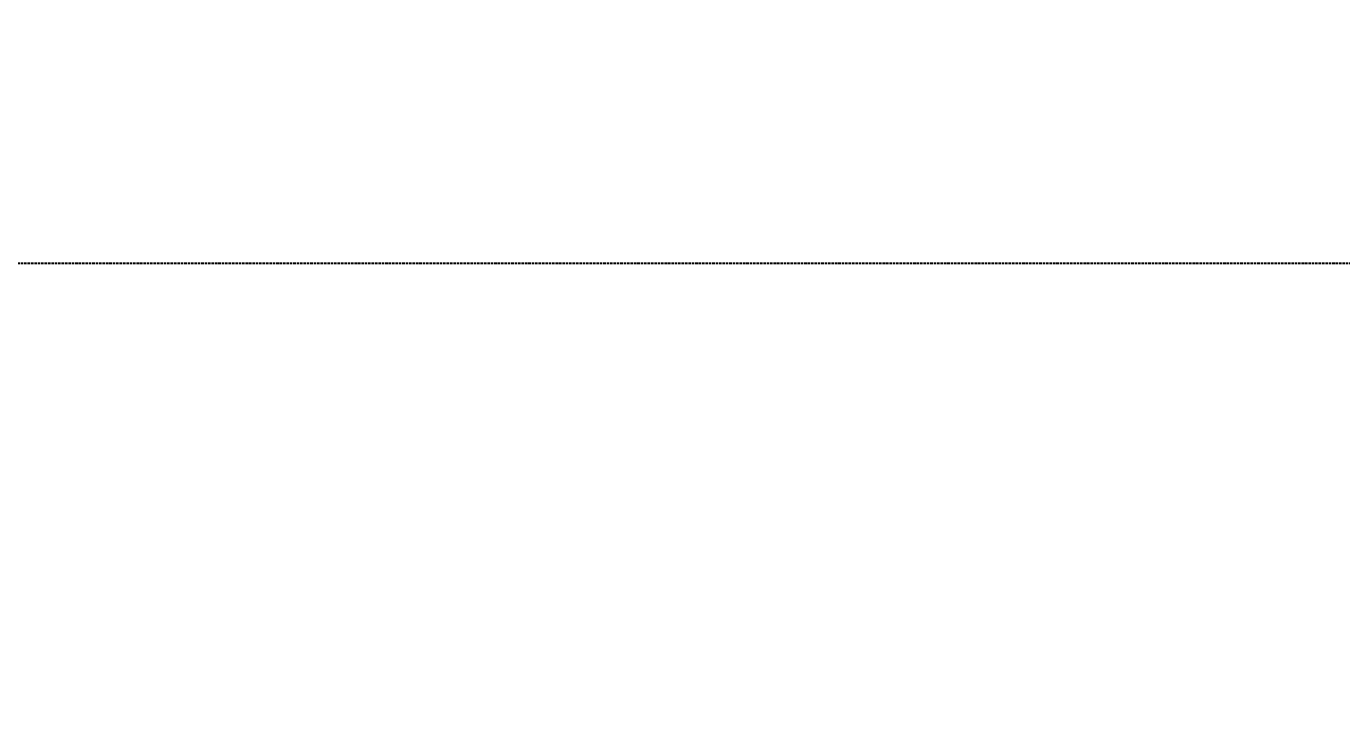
# Model space of a CAD drawing. Header units: millimetres. Extents: x -33522418 to 16198808, y -126322335 to -58690945.
# Drawn here: x -15917521 to -15916169, y -63980826 to -63980130 of the extents above; entities that cross this region are included whole.
import ezdxf

# ---------------------------------------------------------------- set-up
doc = ezdxf.new("R2010")
doc.units = ezdxf.units.MM
doc.header["$LTSCALE"] = 10
doc.header["$PDMODE"] = 3
doc.linetypes.add('DASH', pattern=[0.35, 0.25, -0.1])
doc.layers.add('LAYER4', color=7, linetype='Continuous')
doc.styles.add('宋体_T3', font='SimSun.ttf', dxfattribs={"width": 0.7})
doc.dimstyles.new('_TCH_ARCH&&60', dxfattribs={"dimtxt": 158.607595, "dimasz": 60, "dimexe": 90, "dimexo": 180, "dimgap": 60, "dimtad": 1, "dimdec": 0, "dimzin": 0, "dimdsep": 46, "dimtxsty": '宋体_T3', "dimblk": 'ARCHTICK', "dimcen": 0.09, "dimclrd": 2, "dimclre": 2, "dimclrt": 2, "dimazin": 2, "dimtfac": 1, "dimtdec": 0, "dimtix": 1, "dimtmove": 2, "dimatfit": 3, "dimfxl": 60, "dimtolj": 1, "dimtzin": 0, "dimarcsym": 0})

# ---------------------------------------------------------------- blocks, each defined once
blk = doc.blocks.new('_ArchTick')
at = {"color": 0, "linetype": 'ByBlock', "const_width": 0.15}
blk.add_lwpolyline([(-0.5, -0.5), (0.5, 0.5)], dxfattribs=at)
blk = doc.blocks.new('*D791')
at = {"layer": 'Defpoints', "color": 0, "linetype": 'DASH', "transparency": 16777216}
for p in [(-15915047.1, -63980373), (-15923207.1, -63981198.2), (-15915047.1, -63981198.2)]:
    blk.add_point(p, dxfattribs=at)
at = {"layer": 'LAYER4', "color": 2, "linetype": 'DASH', "lineweight": -2, "transparency": 16777216}
for p, q in [((-15923207.1, -63981018.2), (-15923207.1, -63980283)), ((-15915047.1, -63981018.2), (-15915047.1, -63980283)), ((-15923207.1, -63980373), (-15915047.1, -63980373))]:
    blk.add_line(p, q, dxfattribs=at)
at = {"layer": 'LAYER4', "color": 2, "linetype": 'DASH', "lineweight": -2, "transparency": 16777216, "xscale": 60, "yscale": 60, "zscale": 60, "rotation": 180}
blk.add_blockref('_ArchTick', (-15923207.1, -63980373), dxfattribs=at)
at = {"layer": 'LAYER4', "color": 2, "linetype": 'DASH', "lineweight": -2, "transparency": 16777216, "xscale": 60, "yscale": 60, "zscale": 60}
blk.add_blockref('_ArchTick', (-15915047.1, -63980373), dxfattribs=at)
at = {"layer": 'LAYER4', "color": 2, "linetype": 'DASH', "lineweight": -2, "transparency": 16777216, "insert": (-15919127.1, -63980233.7), "char_height": 158.61, "attachment_point": 5, "style": '宋体_T3'}
blk.add_mtext('\\A1;8160', dxfattribs=at)

msp = doc.modelspace()

# ---------------------------------------------------------------- dimensions: what is measured, and where the dimension line sits
at = {"layer": 'LAYER4', "color": 8, "linetype": 'DASH', "lineweight": -2}
dim = msp.add_linear_dim(base=(-15915047.1, -63980373), p1=(-15923207.1, -63981198.2), p2=(-15915047.1, -63981198.2), dimstyle='_TCH_ARCH&&60', dxfattribs=at)
dim.commit()
dim.dimension.update_dxf_attribs({"geometry": '*D791', "text_midpoint": (-15919127.1, -63980233.7)})

doc.saveas('drawing.dxf')
